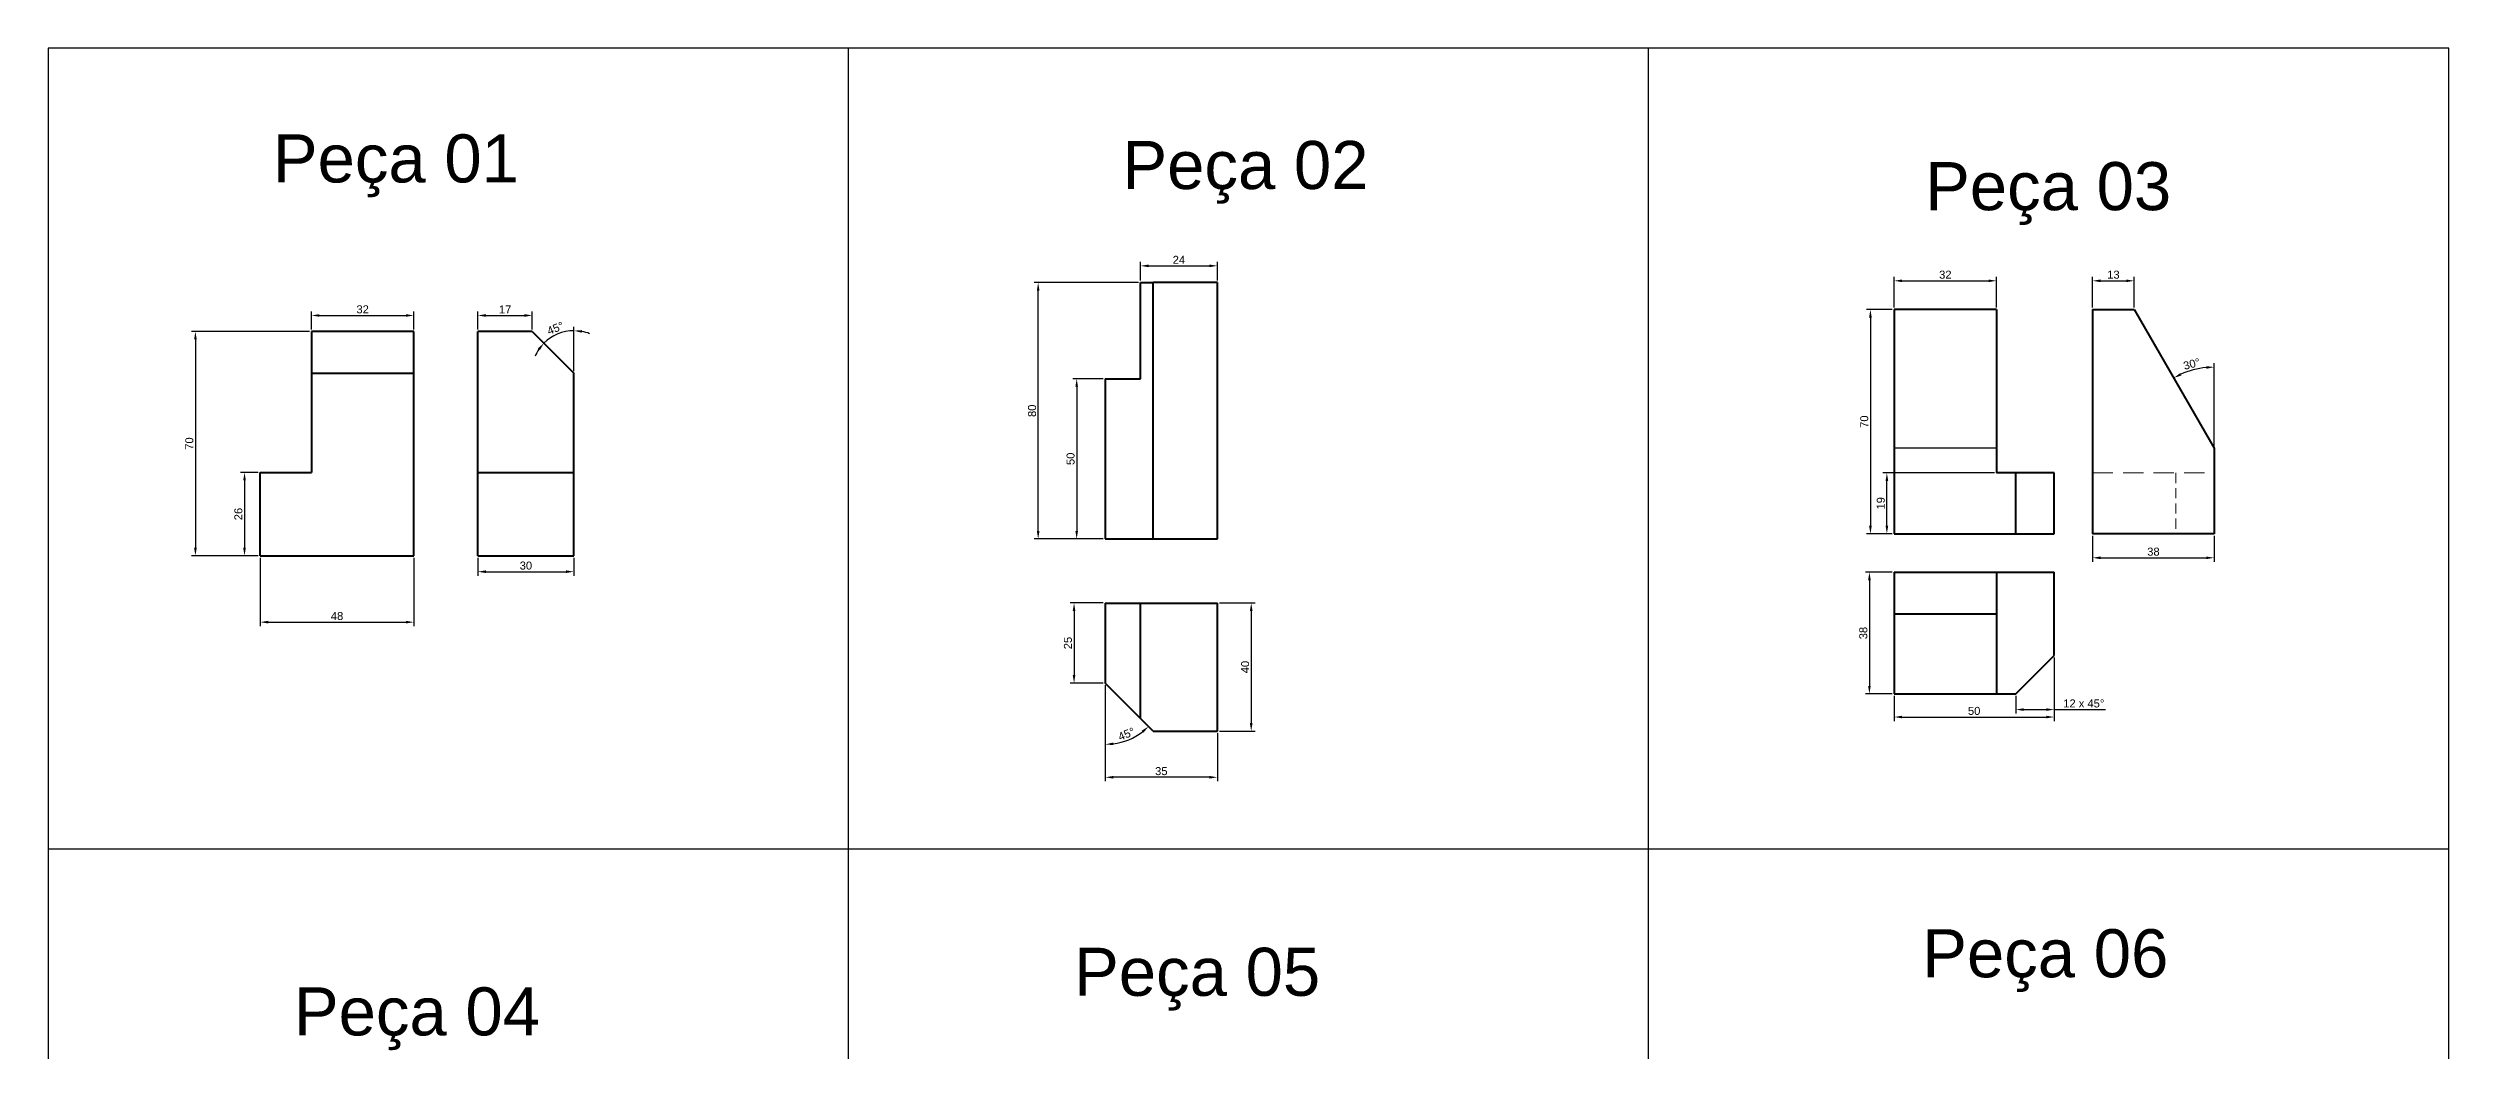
# Model space of a CAD drawing. Header units: millimetres. Extents: x 4747 to 5497, y -1036 to 2514.
# Drawn here: x 4747 to 5497, y 2201 to 2514 of the extents above; entities that cross this region are included whole.
import ezdxf

# ---------------------------------------------------------------- set-up
doc = ezdxf.new("R2010")
doc.units = ezdxf.units.MM
doc.linetypes.add('DASHED2', pattern=[9.525, 6.35, -3.175])
doc.layers.add('Cotas', color=6, linetype='Continuous', lineweight=20)
doc.layers.add('Outline', color=7, linetype='Continuous', lineweight=40)
doc.layers.add('Linha Tracejada', color=131, linetype='DASHED2', lineweight=20, plot=False)
doc.styles.get("Standard").update_dxf_attribs({"font": 'arial.ttf'})
doc.dimstyles.new('ISO-25', dxfattribs={"dimtxt": 2.5, "dimasz": 2.5, "dimexe": 1.25, "dimexo": 0.625, "dimtad": 1, "dimtxsty": 'Standard', "dimcen": 2.5, "dimadec": 0, "dimazin": 0, "dimtfac": 1, "dimtmove": 0, "dimatfit": 3, "dimfxl": 1, "dimarcsym": 0})

# ---------------------------------------------------------------- blocks, each defined once
blk = doc.blocks.new('*D14')
at = {"layer": 'Cotas', "color": 0, "lineweight": -2, "transparency": 16777216}
for p, q in [((4829.77, 2425.94), (4829.77, 2431.55)), ((4832.27, 2430.3), (4859.27, 2430.3)), ((4861.77, 2425.94), (4861.77, 2431.55))]:
    blk.add_line(p, q, dxfattribs=at)
at = {"layer": 'Cotas', "color": 0, "transparency": 16777216}
for points in [[(4832.27, 2430.72), (4832.27, 2429.88), (4829.77, 2430.3)], [(4859.27, 2430.72), (4859.27, 2429.88), (4861.77, 2430.3)]]:
    blk.add_solid(points, dxfattribs=at)
at = {"layer": 'Defpoints', "color": 0, "transparency": 16777216}
for p in [(4861.77, 2430.3), (4829.77, 2425.31), (4861.77, 2425.31)]:
    blk.add_point(p, dxfattribs=at)
at = {"layer": 'Cotas', "color": 0, "transparency": 16777216, "insert": (4845.77, 2432.2), "char_height": 2.5, "attachment_point": 5}
blk.add_mtext('32', dxfattribs=at)
blk = doc.blocks.new('*D15')
at = {"layer": 'Cotas', "color": 0, "lineweight": -2, "transparency": 16777216}
for p, q in [((4813.15, 2381.31), (4807.62, 2381.31)), ((4808.87, 2378.81), (4808.87, 2357.81)), ((4813.15, 2355.31), (4807.62, 2355.31))]:
    blk.add_line(p, q, dxfattribs=at)
at = {"layer": 'Cotas', "color": 0, "transparency": 16777216}
for points in [[(4808.45, 2378.81), (4809.28, 2378.81), (4808.87, 2381.31)], [(4808.45, 2357.81), (4809.28, 2357.81), (4808.87, 2355.31)]]:
    blk.add_solid(points, dxfattribs=at)
at = {"layer": 'Defpoints', "color": 0, "transparency": 16777216}
for p in [(4813.77, 2381.31), (4808.87, 2355.31), (4813.77, 2355.31)]:
    blk.add_point(p, dxfattribs=at)
at = {"layer": 'Cotas', "color": 0, "transparency": 16777216, "insert": (4806.96, 2368.31), "char_height": 2.5, "attachment_point": 5, "rotation": 90}
blk.add_mtext('26', dxfattribs=at)
blk = doc.blocks.new('*D16')
at = {"layer": 'Cotas', "color": 0, "lineweight": -2, "transparency": 16777216}
for p, q in [((4881.77, 2425.94), (4881.77, 2431.55)), ((4884.27, 2430.3), (4896.27, 2430.3)), ((4898.77, 2425.94), (4898.77, 2431.55))]:
    blk.add_line(p, q, dxfattribs=at)
at = {"layer": 'Cotas', "color": 0, "transparency": 16777216}
for points in [[(4884.27, 2430.72), (4884.27, 2429.88), (4881.77, 2430.3)], [(4896.27, 2430.72), (4896.27, 2429.88), (4898.77, 2430.3)]]:
    blk.add_solid(points, dxfattribs=at)
at = {"layer": 'Defpoints', "color": 0, "transparency": 16777216}
for p in [(4898.77, 2430.3), (4881.77, 2425.31), (4898.77, 2425.31)]:
    blk.add_point(p, dxfattribs=at)
at = {"layer": 'Cotas', "color": 0, "transparency": 16777216, "insert": (4890.27, 2432.18), "char_height": 2.5, "attachment_point": 5}
blk.add_mtext('17', dxfattribs=at)
blk = doc.blocks.new('*D17')
at = {"layer": 'Cotas', "color": 0, "lineweight": -2, "transparency": 16777216}
blk.add_line((4911.77, 2412.94), (4911.77, 2426.8), dxfattribs=at)
for start, end in [(90, 135), (68.33145, 79.16573), (145.83427, 156.66855)]:
    blk.add_arc((4911.77, 2412.31), 13.24, start, end, dxfattribs=at)
at = {"layer": 'Cotas', "color": 0, "transparency": 16777216}
for points in [[(4914.22, 2424.9), (4914.3, 2425.73), (4911.77, 2425.55)], [(4900.49, 2420.02), (4901.14, 2419.48), (4902.41, 2421.68)]]:
    blk.add_solid(points, dxfattribs=at)
at = {"layer": 'Defpoints', "color": 0, "transparency": 16777216}
for p in [(4898.77, 2425.31), (4908.34, 2425.1), (4911.77, 2412.31), (4911.77, 2412.31), (4911.77, 2355.31)]:
    blk.add_point(p, dxfattribs=at)
at = {"layer": 'Cotas', "color": 0, "transparency": 16777216, "insert": (4905.98, 2426.3), "char_height": 2.5, "attachment_point": 5, "rotation": 22.5}
blk.add_mtext('45°', dxfattribs=at)
blk = doc.blocks.new('*D18')
at = {"layer": 'Cotas', "color": 0, "lineweight": -2, "transparency": 16777216}
for p, q in [((4829.15, 2425.31), (4792.28, 2425.31)), ((4793.53, 2422.81), (4793.53, 2357.81)), ((4813.15, 2355.31), (4792.28, 2355.31))]:
    blk.add_line(p, q, dxfattribs=at)
at = {"layer": 'Cotas', "color": 0, "transparency": 16777216}
for points in [[(4793.11, 2422.81), (4793.95, 2422.81), (4793.53, 2425.31)], [(4793.11, 2357.81), (4793.95, 2357.81), (4793.53, 2355.31)]]:
    blk.add_solid(points, dxfattribs=at)
at = {"layer": 'Defpoints', "color": 0, "transparency": 16777216}
for p in [(4829.77, 2425.31), (4793.53, 2355.31), (4813.77, 2355.31)]:
    blk.add_point(p, dxfattribs=at)
at = {"layer": 'Cotas', "color": 0, "transparency": 16777216, "insert": (4791.63, 2390.31), "char_height": 2.5, "attachment_point": 5, "rotation": 90}
blk.add_mtext('70', dxfattribs=at)
blk = doc.blocks.new('*D19')
at = {"layer": 'Cotas', "color": 0, "lineweight": -2, "transparency": 16777216}
for p, q in [((4881.77, 2354.69), (4881.77, 2349.07)), ((4884.27, 2350.32), (4909.27, 2350.32)), ((4911.77, 2354.69), (4911.77, 2349.07))]:
    blk.add_line(p, q, dxfattribs=at)
at = {"layer": 'Cotas', "color": 0, "transparency": 16777216}
for points in [[(4884.27, 2350.74), (4884.27, 2349.9), (4881.77, 2350.32)], [(4909.27, 2350.74), (4909.27, 2349.9), (4911.77, 2350.32)]]:
    blk.add_solid(points, dxfattribs=at)
at = {"layer": 'Defpoints', "color": 0, "transparency": 16777216}
for p in [(4881.77, 2355.31), (4911.77, 2355.31), (4911.77, 2350.32)]:
    blk.add_point(p, dxfattribs=at)
at = {"layer": 'Cotas', "color": 0, "transparency": 16777216, "insert": (4896.77, 2352.22), "char_height": 2.5, "attachment_point": 5}
blk.add_mtext('30', dxfattribs=at)
blk = doc.blocks.new('*D20')
at = {"layer": 'Cotas', "color": 0, "lineweight": -2, "transparency": 16777216}
for p, q in [((5077.13, 2410.55), (5067.56, 2410.55)), ((5068.81, 2408.05), (5068.81, 2363.05)), ((5077.13, 2360.55), (5067.56, 2360.55))]:
    blk.add_line(p, q, dxfattribs=at)
at = {"layer": 'Cotas', "color": 0, "transparency": 16777216}
for points in [[(5068.4, 2408.05), (5069.23, 2408.05), (5068.81, 2410.55)], [(5068.4, 2363.05), (5069.23, 2363.05), (5068.81, 2360.55)]]:
    blk.add_solid(points, dxfattribs=at)
at = {"layer": 'Defpoints', "color": 0, "transparency": 16777216}
for p in [(5077.75, 2410.55), (5068.81, 2360.55), (5077.75, 2360.55)]:
    blk.add_point(p, dxfattribs=at)
at = {"layer": 'Cotas', "color": 0, "transparency": 16777216, "insert": (5066.91, 2385.55), "char_height": 2.5, "attachment_point": 5, "rotation": 90}
blk.add_mtext('50', dxfattribs=at)
blk = doc.blocks.new('*D21')
at = {"layer": 'Cotas', "color": 0, "lineweight": -2, "transparency": 16777216}
for p, q in [((5088.75, 2441.17), (5088.75, 2447.04)), ((5091.25, 2445.79), (5110.25, 2445.79)), ((5112.75, 2441.17), (5112.75, 2447.04))]:
    blk.add_line(p, q, dxfattribs=at)
at = {"layer": 'Cotas', "color": 0, "transparency": 16777216}
for points in [[(5091.25, 2446.2), (5091.25, 2445.37), (5088.75, 2445.79)], [(5110.25, 2446.2), (5110.25, 2445.37), (5112.75, 2445.79)]]:
    blk.add_solid(points, dxfattribs=at)
at = {"layer": 'Defpoints', "color": 0, "transparency": 16777216}
for p in [(5112.75, 2445.79), (5088.75, 2440.55), (5112.75, 2440.55)]:
    blk.add_point(p, dxfattribs=at)
at = {"layer": 'Cotas', "color": 0, "transparency": 16777216, "insert": (5100.75, 2447.67), "char_height": 2.5, "attachment_point": 5}
blk.add_mtext('24', dxfattribs=at)
blk = doc.blocks.new('*D23')
at = {"layer": 'Cotas', "color": 0, "lineweight": -2, "transparency": 16777216}
blk.add_line((5077.75, 2314.92), (5077.75, 2295.17), dxfattribs=at)
blk.add_arc((5077.75, 2315.55), 19.12, 277.49578, 307.50422, dxfattribs=at)
at = {"layer": 'Cotas', "color": 0, "transparency": 16777216}
for points in [[(5080.27, 2296.17), (5080.22, 2297), (5077.75, 2296.42)], [(5089.12, 2300.69), (5089.67, 2300.06), (5091.28, 2302.02)]]:
    blk.add_solid(points, dxfattribs=at)
at = {"layer": 'Defpoints', "color": 0, "transparency": 16777216}
for p in [(5077.75, 2340.55), (5077.75, 2315.55), (5077.75, 2315.55), (5082.7, 2297.07), (5092.75, 2300.55)]:
    blk.add_point(p, dxfattribs=at)
at = {"layer": 'Cotas', "color": 0, "transparency": 16777216, "insert": (5084.35, 2299.63), "char_height": 2.5, "attachment_point": 5, "rotation": 22.5}
blk.add_mtext('45°', dxfattribs=at)
blk = doc.blocks.new('*D24')
at = {"layer": 'Cotas', "color": 0, "lineweight": -2, "transparency": 16777216}
for p, q in [((5113.38, 2340.55), (5124.58, 2340.55)), ((5123.33, 2338.05), (5123.33, 2303.05)), ((5113.38, 2300.55), (5124.58, 2300.55))]:
    blk.add_line(p, q, dxfattribs=at)
at = {"layer": 'Cotas', "color": 0, "transparency": 16777216}
for points in [[(5122.91, 2338.05), (5123.75, 2338.05), (5123.33, 2340.55)], [(5122.91, 2303.05), (5123.75, 2303.05), (5123.33, 2300.55)]]:
    blk.add_solid(points, dxfattribs=at)
at = {"layer": 'Defpoints', "color": 0, "transparency": 16777216}
for p in [(5112.75, 2340.55), (5112.75, 2300.55), (5123.33, 2300.55)]:
    blk.add_point(p, dxfattribs=at)
at = {"layer": 'Cotas', "color": 0, "transparency": 16777216, "insert": (5121.43, 2320.55), "char_height": 2.5, "attachment_point": 5, "rotation": 90}
blk.add_mtext('40', dxfattribs=at)
blk = doc.blocks.new('*D25')
at = {"layer": 'Cotas', "color": 0, "lineweight": -2, "transparency": 16777216}
for p, q in [((5077.13, 2340.55), (5066.75, 2340.55)), ((5068, 2338.05), (5068, 2318.05)), ((5077.13, 2315.55), (5066.75, 2315.55))]:
    blk.add_line(p, q, dxfattribs=at)
at = {"layer": 'Cotas', "color": 0, "transparency": 16777216}
for points in [[(5067.58, 2338.05), (5068.41, 2338.05), (5068, 2340.55)], [(5067.58, 2318.05), (5068.41, 2318.05), (5068, 2315.55)]]:
    blk.add_solid(points, dxfattribs=at)
at = {"layer": 'Defpoints', "color": 0, "transparency": 16777216}
for p in [(5077.75, 2340.55), (5068, 2315.55), (5077.75, 2315.55)]:
    blk.add_point(p, dxfattribs=at)
at = {"layer": 'Cotas', "color": 0, "transparency": 16777216, "insert": (5066.09, 2328.05), "char_height": 2.5, "attachment_point": 5, "rotation": 90}
blk.add_mtext('25', dxfattribs=at)
blk = doc.blocks.new('*D26')
at = {"layer": 'Cotas', "color": 0, "lineweight": -2, "transparency": 16777216}
for p, q in [((5077.75, 2299.29), (5077.75, 2284.9)), ((5112.75, 2299.92), (5112.75, 2284.9)), ((5110.25, 2286.15), (5080.25, 2286.15))]:
    blk.add_line(p, q, dxfattribs=at)
at = {"layer": 'Cotas', "color": 0, "transparency": 16777216}
for points in [[(5080.25, 2286.57), (5080.25, 2285.73), (5077.75, 2286.15)], [(5110.25, 2286.57), (5110.25, 2285.73), (5112.75, 2286.15)]]:
    blk.add_solid(points, dxfattribs=at)
at = {"layer": 'Defpoints', "color": 0, "transparency": 16777216}
for p in [(5077.75, 2299.91), (5112.75, 2300.55), (5077.75, 2286.15)]:
    blk.add_point(p, dxfattribs=at)
at = {"layer": 'Cotas', "color": 0, "transparency": 16777216, "insert": (5095.25, 2288.05), "char_height": 2.5, "attachment_point": 5}
blk.add_mtext('35', dxfattribs=at)
blk = doc.blocks.new('*D27')
at = {"layer": 'Cotas', "color": 0, "lineweight": -2, "transparency": 16777216}
for p, q in [((5324.16, 2432.79), (5324.16, 2442.37)), ((5326.66, 2441.12), (5353.66, 2441.12)), ((5356.16, 2432.79), (5356.16, 2442.37))]:
    blk.add_line(p, q, dxfattribs=at)
at = {"layer": 'Cotas', "color": 0, "transparency": 16777216}
for points in [[(5326.66, 2441.54), (5326.66, 2440.7), (5324.16, 2441.12)], [(5353.66, 2441.54), (5353.66, 2440.7), (5356.16, 2441.12)]]:
    blk.add_solid(points, dxfattribs=at)
at = {"layer": 'Defpoints', "color": 0, "transparency": 16777216}
for p in [(5356.16, 2441.12), (5324.16, 2432.16), (5356.16, 2432.16)]:
    blk.add_point(p, dxfattribs=at)
at = {"layer": 'Cotas', "color": 0, "transparency": 16777216, "insert": (5340.16, 2443.02), "char_height": 2.5, "attachment_point": 5}
blk.add_mtext('32', dxfattribs=at)
blk = doc.blocks.new('*D30')
at = {"layer": 'Cotas', "color": 0, "lineweight": -2, "transparency": 16777216}
for p, q in [((5424.16, 2389.49), (5424.16, 2415.44)), ((5411.35, 2411.05), (5410.87, 2411.88))]:
    blk.add_line(p, q, dxfattribs=at)
blk.add_arc((5424.16, 2388.86), 25.33, 95.65813, 114.34187, dxfattribs=at)
at = {"layer": 'Cotas', "color": 0, "transparency": 16777216}
for points in [[(5413.91, 2411.57), (5413.53, 2412.31), (5411.5, 2410.8)], [(5421.64, 2414.48), (5421.68, 2413.65), (5424.16, 2414.19)]]:
    blk.add_solid(points, dxfattribs=at)
at = {"layer": 'Defpoints', "color": 0, "transparency": 16777216}
for p in [(5411.66, 2410.51), (5419.76, 2413.8), (5424.16, 2388.86), (5424.16, 2388.86), (5424.16, 2362.16)]:
    blk.add_point(p, dxfattribs=at)
at = {"layer": 'Cotas', "color": 0, "transparency": 16777216, "insert": (5417.11, 2415.16), "char_height": 2.5, "attachment_point": 5, "rotation": 15}
blk.add_mtext('30°', dxfattribs=at)
blk = doc.blocks.new('*D31')
at = {"layer": 'Cotas', "color": 0, "lineweight": -2, "transparency": 16777216}
for p, q in [((5386.16, 2432.79), (5386.16, 2442.37)), ((5388.66, 2441.12), (5396.66, 2441.12)), ((5399.16, 2432.79), (5399.16, 2442.37))]:
    blk.add_line(p, q, dxfattribs=at)
at = {"layer": 'Cotas', "color": 0, "transparency": 16777216}
for points in [[(5388.66, 2441.54), (5388.66, 2440.7), (5386.16, 2441.12)], [(5396.66, 2441.54), (5396.66, 2440.7), (5399.16, 2441.12)]]:
    blk.add_solid(points, dxfattribs=at)
at = {"layer": 'Defpoints', "color": 0, "transparency": 16777216}
for p in [(5399.16, 2441.12), (5386.16, 2432.16), (5399.16, 2432.16)]:
    blk.add_point(p, dxfattribs=at)
at = {"layer": 'Cotas', "color": 0, "transparency": 16777216, "insert": (5392.66, 2443.02), "char_height": 2.5, "attachment_point": 5}
blk.add_mtext('13', dxfattribs=at)
blk = doc.blocks.new('*D34')
at = {"layer": 'Cotas', "color": 0, "lineweight": -2, "transparency": 16777216}
for p, q in [((5374.16, 2323.54), (5374.16, 2303.7)), ((5324.16, 2311.54), (5324.16, 2303.7)), ((5326.66, 2304.95), (5371.66, 2304.95))]:
    blk.add_line(p, q, dxfattribs=at)
at = {"layer": 'Cotas', "color": 0, "transparency": 16777216}
for points in [[(5326.66, 2305.37), (5326.66, 2304.54), (5324.16, 2304.95)], [(5371.66, 2305.37), (5371.66, 2304.54), (5374.16, 2304.95)]]:
    blk.add_solid(points, dxfattribs=at)
at = {"layer": 'Defpoints', "color": 0, "transparency": 16777216}
for p in [(5374.16, 2324.16), (5324.16, 2312.16), (5374.16, 2304.95)]:
    blk.add_point(p, dxfattribs=at)
at = {"layer": 'Cotas', "color": 0, "transparency": 16777216, "insert": (5349.16, 2306.85), "char_height": 2.5, "attachment_point": 5}
blk.add_mtext('50', dxfattribs=at)
blk = doc.blocks.new('*D35')
at = {"layer": 'Cotas', "color": 0, "lineweight": -2, "transparency": 16777216}
for p, q in [((5386.16, 2361.54), (5386.16, 2353.41)), ((5424.16, 2361.54), (5424.16, 2353.41)), ((5388.66, 2354.66), (5421.66, 2354.66))]:
    blk.add_line(p, q, dxfattribs=at)
at = {"layer": 'Cotas', "color": 0, "transparency": 16777216}
for points in [[(5388.66, 2355.07), (5388.66, 2354.24), (5386.16, 2354.66)], [(5421.66, 2355.07), (5421.66, 2354.24), (5424.16, 2354.66)]]:
    blk.add_solid(points, dxfattribs=at)
at = {"layer": 'Defpoints', "color": 0, "transparency": 16777216}
for p in [(5386.16, 2362.16), (5424.16, 2362.16), (5424.16, 2354.66)]:
    blk.add_point(p, dxfattribs=at)
at = {"layer": 'Cotas', "color": 0, "transparency": 16777216, "insert": (5405.16, 2356.56), "char_height": 2.5, "attachment_point": 5}
blk.add_mtext('38', dxfattribs=at)
blk = doc.blocks.new('*D36')
at = {"layer": 'Cotas', "color": 0, "lineweight": -2, "transparency": 16777216}
for p, q in [((5323.53, 2432.16), (5315.5, 2432.16)), ((5316.75, 2429.66), (5316.75, 2364.66)), ((5323.53, 2362.16), (5315.5, 2362.16))]:
    blk.add_line(p, q, dxfattribs=at)
at = {"layer": 'Cotas', "color": 0, "transparency": 16777216}
for points in [[(5316.34, 2429.66), (5317.17, 2429.66), (5316.75, 2432.16)], [(5316.34, 2364.66), (5317.17, 2364.66), (5316.75, 2362.16)]]:
    blk.add_solid(points, dxfattribs=at)
at = {"layer": 'Defpoints', "color": 0, "transparency": 16777216}
for p in [(5324.16, 2432.16), (5316.75, 2362.16), (5324.16, 2362.16)]:
    blk.add_point(p, dxfattribs=at)
at = {"layer": 'Cotas', "color": 0, "transparency": 16777216, "insert": (5314.85, 2397.16), "char_height": 2.5, "attachment_point": 5, "rotation": 90}
blk.add_mtext('70', dxfattribs=at)
blk = doc.blocks.new('*D247')
at = {"layer": 'Cotas', "color": 0, "lineweight": -2, "transparency": 16777216}
for p, q in [((5088.13, 2440.55), (5055.53, 2440.55)), ((5056.78, 2363.05), (5056.78, 2438.05)), ((5077.13, 2360.55), (5055.53, 2360.55))]:
    blk.add_line(p, q, dxfattribs=at)
at = {"layer": 'Cotas', "color": 0, "transparency": 16777216}
for points in [[(5056.36, 2438.05), (5057.2, 2438.05), (5056.78, 2440.55)], [(5056.36, 2363.05), (5057.2, 2363.05), (5056.78, 2360.55)]]:
    blk.add_solid(points, dxfattribs=at)
at = {"layer": 'Defpoints', "color": 0, "transparency": 16777216}
for p in [(5056.78, 2440.55), (5088.75, 2440.55), (5077.75, 2360.55)]:
    blk.add_point(p, dxfattribs=at)
at = {"layer": 'Cotas', "color": 0, "transparency": 16777216, "insert": (5054.88, 2400.55), "char_height": 2.5, "attachment_point": 5, "rotation": 90}
blk.add_mtext('80', dxfattribs=at)
blk = doc.blocks.new('*D248')
at = {"layer": 'Cotas', "color": 0, "lineweight": -2, "transparency": 16777216}
for p, q in [((4813.77, 2354.69), (4813.77, 2333.32)), ((4861.77, 2354.69), (4861.77, 2333.32)), ((4816.27, 2334.57), (4859.27, 2334.57))]:
    blk.add_line(p, q, dxfattribs=at)
at = {"layer": 'Cotas', "color": 0, "transparency": 16777216}
for points in [[(4816.27, 2334.99), (4816.27, 2334.15), (4813.77, 2334.57)], [(4859.27, 2334.99), (4859.27, 2334.15), (4861.77, 2334.57)]]:
    blk.add_solid(points, dxfattribs=at)
at = {"layer": 'Defpoints', "color": 0, "transparency": 16777216}
for p in [(4813.77, 2355.31), (4861.77, 2355.31), (4861.77, 2334.57)]:
    blk.add_point(p, dxfattribs=at)
at = {"layer": 'Cotas', "color": 0, "transparency": 16777216, "insert": (4837.77, 2336.47), "char_height": 2.5, "attachment_point": 5}
blk.add_mtext('48', dxfattribs=at)
blk = doc.blocks.new('*D250')
at = {"layer": 'Cotas', "color": 0, "lineweight": -2, "transparency": 16777216}
for p, q in [((5355.53, 2381.16), (5320.65, 2381.16)), ((5321.9, 2364.66), (5321.9, 2378.66)), ((5323.53, 2362.16), (5320.65, 2362.16))]:
    blk.add_line(p, q, dxfattribs=at)
at = {"layer": 'Cotas', "color": 0, "transparency": 16777216}
for points in [[(5321.48, 2378.66), (5322.32, 2378.66), (5321.9, 2381.16)], [(5321.48, 2364.66), (5322.32, 2364.66), (5321.9, 2362.16)]]:
    blk.add_solid(points, dxfattribs=at)
at = {"layer": 'Defpoints', "color": 0, "transparency": 16777216}
for p in [(5321.9, 2381.16), (5356.16, 2381.16), (5324.16, 2362.16)]:
    blk.add_point(p, dxfattribs=at)
at = {"layer": 'Cotas', "color": 0, "transparency": 16777216, "insert": (5320, 2371.66), "char_height": 2.5, "attachment_point": 5, "rotation": 90}
blk.add_mtext('19', dxfattribs=at)
blk = doc.blocks.new('*D251')
at = {"layer": 'Cotas', "color": 0, "lineweight": -2, "transparency": 16777216}
for p, q in [((5362.16, 2311.54), (5362.16, 2306.03)), ((5374.16, 2311.54), (5374.16, 2306.03)), ((5364.66, 2307.28), (5371.66, 2307.28)), ((5374.16, 2307.28), (5390.15, 2307.28))]:
    blk.add_line(p, q, dxfattribs=at)
at = {"layer": 'Cotas', "color": 0, "transparency": 16777216}
for points in [[(5364.66, 2307.69), (5364.66, 2306.86), (5362.16, 2307.28)], [(5371.66, 2307.69), (5371.66, 2306.86), (5374.16, 2307.28)]]:
    blk.add_solid(points, dxfattribs=at)
at = {"layer": 'Defpoints', "color": 0, "transparency": 16777216}
for p in [(5362.16, 2312.16), (5374.16, 2312.16), (5374.16, 2307.28)]:
    blk.add_point(p, dxfattribs=at)
at = {"layer": 'Cotas', "color": 0, "transparency": 16777216, "insert": (5383.4, 2309.18), "char_height": 2.5, "attachment_point": 5}
blk.add_mtext('12 x 45°', dxfattribs=at)
blk = doc.blocks.new('*D252')
at = {"layer": 'Cotas', "color": 0, "lineweight": -2, "transparency": 16777216}
for p, q in [((5323.53, 2350.16), (5315.19, 2350.16)), ((5316.44, 2347.66), (5316.44, 2314.66)), ((5323.53, 2312.16), (5315.19, 2312.16))]:
    blk.add_line(p, q, dxfattribs=at)
at = {"layer": 'Cotas', "color": 0, "transparency": 16777216}
for points in [[(5316.03, 2347.66), (5316.86, 2347.66), (5316.44, 2350.16)], [(5316.03, 2314.66), (5316.86, 2314.66), (5316.44, 2312.16)]]:
    blk.add_solid(points, dxfattribs=at)
at = {"layer": 'Defpoints', "color": 0, "transparency": 16777216}
for p in [(5324.16, 2350.16), (5316.44, 2312.16), (5324.16, 2312.16)]:
    blk.add_point(p, dxfattribs=at)
at = {"layer": 'Cotas', "color": 0, "transparency": 16777216, "insert": (5314.54, 2331.16), "char_height": 2.5, "attachment_point": 5, "rotation": 90}
blk.add_mtext('38', dxfattribs=at)

msp = doc.modelspace()

# ---------------------------------------------------------------- linework, layer by layer
for p, q in [((4747.484, 2513.772), (4747.484, 2263.772)), ((4997.484, 2513.772), (4747.484, 2513.772)), ((4997.484, 2263.772), (4997.484, 2513.772)), ((5247.484, 2513.772), (4997.484, 2513.772)), ((5247.484, 2263.772), (5247.484, 2513.772)), ((5497.484, 2513.772), (5247.484, 2513.772)), ((5497.484, 2263.772), (5497.484, 2513.772)), ((5356.159, 2388.863), (5324.159, 2388.863)), ((4747.484, 2263.772), (4997.484, 2263.772)), ((4747.484, 2263.772), (4747.484, 2013.772)), ((4997.484, 2263.772), (5247.484, 2263.772)), ((4997.484, 2013.772), (4997.484, 2263.772)), ((5247.484, 2263.772), (5497.484, 2263.772)), ((5247.484, 2013.772), (5247.484, 2263.772)), ((5497.484, 2013.772), (5497.484, 2263.772))]:
    msp.add_line(p, q)
at = {"layer": 'Linha Tracejada'}
msp.add_line((5386.159, 2381.164), (5424.159, 2381.164), dxfattribs=at)
at = {"layer": 'Linha Tracejada', "ltscale": 0.5}
msp.add_line((5412.159, 2381.164), (5412.159, 2362.164), dxfattribs=at)
at = {"layer": 'Outline'}
for p, q in [((5088.753, 2410.546), (5088.753, 2440.546)), ((5088.753, 2440.546), (5092.753, 2440.546)), ((5112.753, 2440.546), (5092.753, 2440.546)), ((5092.753, 2360.546), (5092.753, 2440.546)), ((5112.753, 2360.546), (5112.753, 2440.546)), ((5356.159, 2432.164), (5324.159, 2432.164)), ((5324.159, 2432.164), (5324.159, 2362.164)), ((5356.159, 2432.164), (5356.159, 2381.164)), ((5386.159, 2432.164), (5399.159, 2432.164)), ((5386.159, 2432.164), (5386.159, 2362.164)), ((5399.159, 2432.164), (5411.659, 2410.513)), ((4861.771, 2425.314), (4829.771, 2425.314)), ((4829.771, 2425.314), (4829.771, 2381.314)), ((4861.771, 2355.314), (4861.771, 2425.314)), ((4881.771, 2355.314), (4881.771, 2425.314)), ((4898.771, 2425.314), (4881.771, 2425.314)), ((4898.771, 2425.314), (4911.771, 2412.314)), ((4829.771, 2412.314), (4861.771, 2412.314)), ((4911.771, 2355.314), (4911.771, 2412.314)), ((5077.753, 2410.546), (5077.753, 2360.546)), ((5077.753, 2410.546), (5088.753, 2410.546)), ((5411.659, 2410.513), (5424.159, 2388.863)), ((5424.159, 2388.863), (5424.159, 2362.164)), ((4813.771, 2355.314), (4813.771, 2381.314)), ((4813.771, 2381.314), (4829.771, 2381.314)), ((4881.771, 2381.314), (4911.771, 2381.314)), ((5374.159, 2381.164), (5356.159, 2381.164)), ((5362.159, 2362.164), (5362.159, 2381.164)), ((5374.159, 2362.164), (5374.159, 2381.164)), ((4813.771, 2355.314), (4861.771, 2355.314)), ((4881.771, 2355.314), (4911.771, 2355.314)), ((5077.753, 2360.546), (5112.753, 2360.546)), ((5324.159, 2362.164), (5374.159, 2362.164)), ((5424.159, 2362.164), (5386.159, 2362.164)), ((5324.159, 2350.164), (5374.159, 2350.164)), ((5324.159, 2350.164), (5324.159, 2312.164)), ((5356.159, 2350.164), (5356.159, 2312.164)), ((5374.159, 2324.164), (5374.159, 2350.164)), ((5077.753, 2340.546), (5112.753, 2340.546)), ((5077.753, 2340.546), (5077.753, 2315.546)), ((5088.753, 2304.546), (5088.753, 2340.546)), ((5112.753, 2300.546), (5112.753, 2340.546)), ((5324.159, 2337.164), (5356.159, 2337.164)), ((5362.159, 2312.164), (5374.159, 2324.164)), ((5092.753, 2300.546), (5077.753, 2315.546)), ((5324.159, 2312.164), (5362.159, 2312.164)), ((5092.753, 2300.546), (5112.753, 2300.546))]:
    msp.add_line(p, q, dxfattribs=at)

# ---------------------------------------------------------------- texts
at = {"layer": 'Outline', "char_height": 15, "attachment_point": 1}
for s, insert in [('Peça 01', (4817.717, 2486.817)), ('Peça 02', (5083.093, 2484.766)), ('Peça 03', (5333.834, 2478.165)), ('Peça 06', (5332.936, 2238.715)), ('Peça 05', (5067.992, 2232.927)), ('Peça 04', (4824.288, 2220.569))]:
    msp.add_mtext_dynamic_manual_height_columns(s, width=109.36013, gutter_width=12.5, heights=[0], dxfattribs=dict(at, insert=insert))

# ---------------------------------------------------------------- dimensions: what is measured, and where the dimension line sits
at = {"layer": 'Cotas'}
for base, p1, p2, picture, middle in [((5112.753, 2445.788), (5088.753, 2440.546), (5112.753, 2440.546), '*D21', (5100.753, 2447.668)), ((5356.159, 2441.119), (5324.159, 2432.164), (5356.159, 2432.164), '*D27', (5340.159, 2443.022)), ((5399.159, 2441.119), (5386.159, 2432.164), (5399.159, 2432.164), '*D31', (5392.659, 2443.022)), ((4861.771, 2430.3), (4829.771, 2425.314), (4861.771, 2425.314), '*D14', (4845.771, 2432.202)), ((4898.771, 2430.301), (4881.771, 2425.314), (4898.771, 2425.314), '*D16', (4890.271, 2432.181)), ((4861.771, 2334.57), (4813.771, 2355.314), (4861.771, 2355.314), '*D248', (4837.771, 2336.472)), ((4911.771, 2350.319), (4881.771, 2355.314), (4911.771, 2355.314), '*D19', (4896.771, 2352.221)), ((5424.159, 2354.656), (5386.159, 2362.164), (5424.159, 2362.164), '*D35', (5405.159, 2356.559)), ((5374.159, 2304.953), (5324.159, 2312.164), (5374.159, 2324.164), '*D34', (5349.159, 2306.854))]:
    dim = msp.add_linear_dim(base=base, p1=p1, p2=p2, dimstyle='ISO-25', dxfattribs=at)
    dim.commit()
    dim.dimension.update_dxf_attribs({"geometry": picture, "text_midpoint": middle})
for base, p1, p2, picture, middle in [((5056.781, 2440.546), (5077.753, 2360.546), (5088.753, 2440.546), '*D247', (5054.879, 2400.546)), ((5316.752, 2362.164), (5324.159, 2432.164), (5324.159, 2362.164), '*D36', (5314.851, 2397.164)), ((4793.531, 2355.314), (4829.771, 2425.314), (4813.771, 2355.314), '*D18', (4791.63, 2390.314)), ((5068.814, 2360.546), (5077.753, 2410.546), (5077.753, 2360.546), '*D20', (5066.913, 2385.546)), ((4808.866, 2355.314), (4813.771, 2381.314), (4813.771, 2355.314), '*D15', (4806.965, 2368.314)), ((5321.9, 2381.164), (5324.159, 2362.164), (5356.159, 2381.164), '*D250', (5319.998, 2371.664)), ((5316.445, 2312.164), (5324.159, 2350.164), (5324.159, 2312.164), '*D252', (5314.542, 2331.164)), ((5067.996, 2315.546), (5077.753, 2340.546), (5077.753, 2315.546), '*D25', (5066.095, 2328.046)), ((5123.33, 2300.546), (5112.753, 2340.546), (5112.753, 2300.546), '*D24', (5121.429, 2320.546))]:
    dim = msp.add_linear_dim(base=base, p1=p1, p2=p2, angle=90, dimstyle='ISO-25', dxfattribs=at)
    dim.commit()
    dim.dimension.update_dxf_attribs({"geometry": picture, "text_midpoint": middle})
for base, line1, line2, picture, middle in [((4908.344, 2425.103), ((4911.771, 2355.314), (4911.771, 2412.314)), ((4898.771, 2425.314), (4911.771, 2412.314)), '*D17', (4905.978, 2426.299)), ((5419.761, 2413.804), ((5424.159, 2388.863), (5424.159, 2362.164)), ((5411.659, 2410.513), (5424.159, 2388.863)), '*D30', (5417.112, 2415.163)), ((5082.702, 2297.075), ((5092.753, 2300.546), (5077.753, 2315.546)), ((5077.753, 2340.546), (5077.753, 2315.546)), '*D23', (5084.345, 2299.631))]:
    dim = msp.add_angular_dim_2l(base=base, line1=line1, line2=line2, dimstyle='ISO-25', dxfattribs=at)
    dim.commit()
    dim.dimension.update_dxf_attribs({"geometry": picture, "text_midpoint": middle})
for base, p1, p2, text, picture, middle in [((5374.159, 2307.277), (5362.159, 2312.164), (5374.159, 2312.164), '<> x 45°', '*D251', (5383.405, 2309.178)), ((5077.753, 2286.15), (5112.753, 2300.546), (5077.753, 2299.911), '35', '*D26', (5095.253, 2288.052))]:
    dim = msp.add_linear_dim(base=base, p1=p1, p2=p2, text=text, dimstyle='ISO-25', dxfattribs=at)
    dim.commit()
    dim.dimension.update_dxf_attribs({"geometry": picture, "text_midpoint": middle})

doc.saveas('drawing.dxf')
